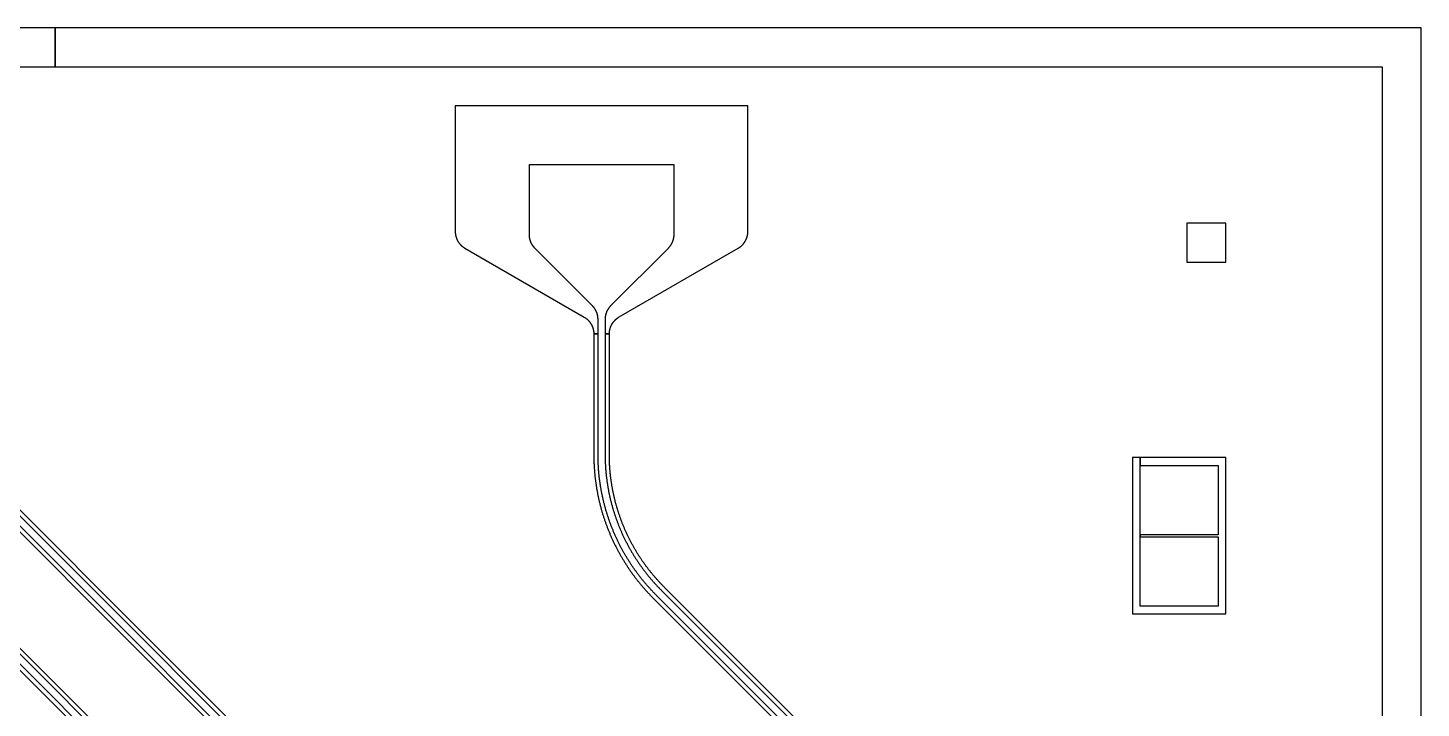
# Model space of a CAD drawing. Extents: x -3500 to 3500, y -3500 to 3500.
# Drawn here: x -70 to 3500, y 1758 to 3500 of the extents above; entities that cross this region are included whole.
import ezdxf

# ---------------------------------------------------------------- set-up
doc = ezdxf.new("R2010")
doc.units = 0

# ---------------------------------------------------------------- blocks, each defined once
blk = doc.blocks.new('DXF_TOP_Kantele_S18W11')
at = {"layer": 'Feedline'}
for points in [[(1025.05, 2978.868), (1025.054, 2978.238), (1025.066, 2977.607), (1025.086, 2976.977), (1025.114, 2976.347), (1025.149, 2975.718), (1025.193, 2975.09), (1025.245, 2974.461), (1025.304, 2973.834), (1025.372, 2973.207), (1025.447, 2972.582), (1025.531, 2971.958), (1025.621, 2971.333), (1025.72, 2970.711), (1025.827, 2970.091), (1025.942, 2969.47), (1026.064, 2968.852), (1026.195, 2968.235), (1026.333, 2967.621), (1026.479, 2967.008), (1026.632, 2966.396), (1026.793, 2965.787), (1026.962, 2965.18), (1027.138, 2964.575), (1027.323, 2963.973), (1027.515, 2963.372), (1027.713, 2962.774), (1027.92, 2962.178), (1028.135, 2961.586), (1028.357, 2960.997), (1028.586, 2960.409), (1028.822, 2959.825), (1029.066, 2959.244), (1029.318, 2958.666), (1029.576, 2958.091), (1029.841, 2957.52), (1030.115, 2956.952), (1030.395, 2956.387), (1030.682, 2955.826), (1030.976, 2955.269), (1031.277, 2954.715), (1031.586, 2954.165), (1031.9, 2953.62), (1032.223, 2953.079), (1032.552, 2952.54), (1032.887, 2952.007), (1033.229, 2951.478), (1033.578, 2950.953), (1033.933, 2950.432), (1034.296, 2949.917), (1034.664, 2949.405), (1035.039, 2948.899), (1035.42, 2948.397), (1035.807, 2947.9), (1036.202, 2947.408), (1036.602, 2946.922), (1037.007, 2946.439), (1037.42, 2945.963), (1037.838, 2945.491), (1038.262, 2945.025), (1038.692, 2944.564), (1039.127, 2944.109), (1039.569, 2943.659), (1040.016, 2943.214), (1040.469, 2942.776), (1040.926, 2942.343), (1041.39, 2941.917), (1041.859, 2941.495), (1042.333, 2941.081), (1042.812, 2940.671), (1043.297, 2940.268), (1043.787, 2939.871), (1044.281, 2939.48), (1044.781, 2939.096), (1045.285, 2938.718), (1045.794, 2938.346), (1046.307, 2937.981), (1046.825, 2937.622), (1047.348, 2937.269), (1047.874, 2936.925), (1048.406, 2936.585), (1048.941, 2936.254), (1049.482, 2935.928), (1050.025, 2935.609), (1355.025, 2759.517), (1355.57, 2759.199), (1356.111, 2758.873), (1356.648, 2758.539), (1357.18, 2758.2), (1357.708, 2757.854), (1358.231, 2757.501), (1358.751, 2757.142), (1359.265, 2756.776), (1359.775, 2756.403), (1360.28, 2756.024), (1360.781, 2755.639), (1361.276, 2755.247), (1361.767, 2754.85), (1362.252, 2754.446), (1362.733, 2754.036), (1363.207, 2753.62), (1363.678, 2753.198), (1364.142, 2752.771), (1364.601, 2752.336), (1365.054, 2751.897), (1365.502, 2751.452), (1365.945, 2751.002), (1366.381, 2750.545), (1366.812, 2750.083), (1367.236, 2749.616), (1367.656, 2749.144), (1368.069, 2748.666), (1368.475, 2748.183), (1368.876, 2747.696), (1369.271, 2747.202), (1369.66, 2746.704), (1370.041, 2746.201), (1370.417, 2745.694), (1370.786, 2745.182), (1371.149, 2744.664), (1371.505, 2744.143), (1371.855, 2743.617), (1372.197, 2743.087), (1372.533, 2742.552), (1372.863, 2742.014), (1373.186, 2741.471), (1373.501, 2740.924), (1373.811, 2740.373), (1374.112, 2739.819), (1374.407, 2739.26), (1374.695, 2738.698), (1374.975, 2738.133), (1375.249, 2737.563), (1375.515, 2736.991), (1375.774, 2736.415), (1376.026, 2735.836), (1376.27, 2735.253), (1376.507, 2734.668), (1376.737, 2734.08), (1376.959, 2733.489), (1377.174, 2732.895), (1377.381, 2732.298), (1377.581, 2731.7), (1377.773, 2731.098), (1377.958, 2730.494), (1378.134, 2729.888), (1378.303, 2729.279), (1378.465, 2728.669), (1378.619, 2728.057), (1378.765, 2727.442), (1378.903, 2726.826), (1379.034, 2726.208), (1379.156, 2725.588), (1379.271, 2724.968), (1379.378, 2724.345), (1379.477, 2723.722), (1379.569, 2723.097), (1379.653, 2722.471), (1379.728, 2721.845), (1379.796, 2721.216), (1379.855, 2720.587), (1379.907, 2719.959), (1379.951, 2719.328), (1379.986, 2718.697), (1380.014, 2718.067), (1380.034, 2717.436), (1380.046, 2716.805), (1380.05, 2716.173), (1390.95, 2716.173), (1390.95, 2753.289), (1390.946, 2753.912), (1390.934, 2754.535), (1390.915, 2755.157), (1390.888, 2755.78), (1390.853, 2756.401), (1390.81, 2757.022), (1390.76, 2757.643), (1390.702, 2758.263), (1390.636, 2758.882), (1390.562, 2759.501), (1390.481, 2760.118), (1390.393, 2760.734), (1390.296, 2761.349), (1390.191, 2761.963), (1390.079, 2762.576), (1389.96, 2763.187), (1389.832, 2763.796), (1389.697, 2764.404), (1389.555, 2765.01), (1389.406, 2765.615), (1389.248, 2766.217), (1389.083, 2766.817), (1388.911, 2767.416), (1388.731, 2768.012), (1388.543, 2768.607), (1388.349, 2769.198), (1388.147, 2769.787), (1387.938, 2770.373), (1387.715, 2770.973), (1387.497, 2771.538), (1387.266, 2772.116), (1387.028, 2772.692), (1386.782, 2773.264), (1386.529, 2773.833), (1386.27, 2774.399), (1386.003, 2774.962), (1385.729, 2775.521), (1385.449, 2776.077), (1385.162, 2776.63), (1384.867, 2777.178), (1384.566, 2777.724), (1384.258, 2778.264), (1383.943, 2778.801), (1383.619, 2779.341), (1383.293, 2779.866), (1382.959, 2780.39), (1382.618, 2780.91), (1382.271, 2781.427), (1381.917, 2781.939), (1381.556, 2782.448), (1381.19, 2782.95), (1380.817, 2783.45), (1380.438, 2783.943), (1380.046, 2784.441), (1379.653, 2784.927), (1379.264, 2785.397), (1378.854, 2785.88), (1378.452, 2786.341), (1378.037, 2786.804), (1377.616, 2787.264), (1377.19, 2787.718), (1376.757, 2788.166), (1376.32, 2788.61), (1229.61, 2935.32), (1229.171, 2935.764), (1228.738, 2936.214), (1228.31, 2936.668), (1227.889, 2937.128), (1227.474, 2937.593), (1227.063, 2938.063), (1226.66, 2938.539), (1226.261, 2939.019), (1225.869, 2939.505), (1225.479, 2940.002), (1225.103, 2940.49), (1224.73, 2940.99), (1224.362, 2941.494), (1224.001, 2942.003), (1223.647, 2942.517), (1223.298, 2943.034), (1222.957, 2943.556), (1222.622, 2944.082), (1222.292, 2944.613), (1221.971, 2945.147), (1221.656, 2945.686), (1221.346, 2946.228), (1221.045, 2946.774), (1220.75, 2947.324), (1220.458, 2947.884), (1220.181, 2948.435), (1219.907, 2948.994), (1219.64, 2949.559), (1219.379, 2950.125), (1219.126, 2950.696), (1218.88, 2951.27), (1218.642, 2951.846), (1218.409, 2952.426), (1218.185, 2953.007), (1217.968, 2953.593), (1217.759, 2954.181), (1217.557, 2954.77), (1217.361, 2955.363), (1217.173, 2955.958), (1216.993, 2956.556), (1216.821, 2957.155), (1216.656, 2957.757), (1216.498, 2958.361), (1216.347, 2958.966), (1216.205, 2959.574), (1216.07, 2960.182), (1215.942, 2960.793), (1215.823, 2961.406), (1215.711, 2962.019), (1215.606, 2962.635), (1215.509, 2963.252), (1215.419, 2963.868), (1215.338, 2964.487), (1215.264, 2965.106), (1215.198, 2965.727), (1215.14, 2966.349), (1215.09, 2966.97), (1215.047, 2967.593), (1215.012, 2968.216), (1214.985, 2968.839), (1214.966, 2969.463), (1214.954, 2970.086), (1214.95, 2970.711), (1214.95, 3150.05), (1585.05, 3150.05), (1585.05, 2970.711), (1585.046, 2970.086), (1585.034, 2969.463), (1585.015, 2968.839), (1584.988, 2968.216), (1584.953, 2967.593), (1584.91, 2966.97), (1584.86, 2966.349), (1584.802, 2965.727), (1584.736, 2965.106), (1584.662, 2964.487), (1584.581, 2963.868), (1584.491, 2963.252), (1584.394, 2962.635), (1584.289, 2962.019), (1584.177, 2961.406), (1584.058, 2960.793), (1583.93, 2960.182), (1583.795, 2959.574), (1583.653, 2958.966), (1583.502, 2958.361), (1583.344, 2957.757), (1583.179, 2957.155), (1583.007, 2956.556), (1582.827, 2955.958), (1582.639, 2955.363), (1582.443, 2954.77), (1582.241, 2954.181), (1582.032, 2953.593), (1581.815, 2953.007), (1581.591, 2952.426), (1581.358, 2951.846), (1581.12, 2951.27), (1580.874, 2950.696), (1580.621, 2950.125), (1580.36, 2949.559), (1580.093, 2948.994), (1579.819, 2948.435), (1579.539, 2947.877), (1579.25, 2947.324), (1578.955, 2946.774), (1578.654, 2946.228), (1578.344, 2945.686), (1578.029, 2945.147), (1577.708, 2944.613), (1577.378, 2944.082), (1577.043, 2943.556), (1576.702, 2943.034), (1576.347, 2942.508), (1575.999, 2942.003), (1575.638, 2941.494), (1575.27, 2940.99), (1574.897, 2940.49), (1574.516, 2939.995), (1574.13, 2939.504), (1573.739, 2939.019), (1573.34, 2938.539), (1572.937, 2938.063), (1572.526, 2937.593), (1572.111, 2937.128), (1571.69, 2936.668), (1571.262, 2936.214), (1570.829, 2935.764), (1570.39, 2935.32), (1423.68, 2788.61), (1423.243, 2788.166), (1422.81, 2787.718), (1422.384, 2787.264), (1421.951, 2786.791), (1421.548, 2786.341), (1421.139, 2785.871), (1420.729, 2785.388), (1420.339, 2784.917), (1419.947, 2784.433), (1419.562, 2783.943), (1419.183, 2783.45), (1418.81, 2782.95), (1418.444, 2782.448), (1418.083, 2781.939), (1417.729, 2781.427), (1417.377, 2780.903), (1417.041, 2780.39), (1416.706, 2779.864), (1416.378, 2779.335), (1416.051, 2778.791), (1415.742, 2778.264), (1415.434, 2777.724), (1415.133, 2777.178), (1414.838, 2776.63), (1414.551, 2776.077), (1414.271, 2775.521), (1413.997, 2774.962), (1413.73, 2774.399), (1413.471, 2773.833), (1413.218, 2773.264), (1412.972, 2772.692), (1412.734, 2772.116), (1412.503, 2771.538), (1412.279, 2770.957), (1412.062, 2770.373), (1411.853, 2769.787), (1411.651, 2769.198), (1411.457, 2768.607), (1411.269, 2768.012), (1411.089, 2767.416), (1410.917, 2766.817), (1410.752, 2766.217), (1410.594, 2765.615), (1410.445, 2765.01), (1410.303, 2764.404), (1410.168, 2763.796), (1410.04, 2763.187), (1409.921, 2762.576), (1409.809, 2761.963), (1409.704, 2761.349), (1409.607, 2760.734), (1409.519, 2760.118), (1409.438, 2759.501), (1409.364, 2758.882), (1409.298, 2758.263), (1409.24, 2757.643), (1409.19, 2757.022), (1409.147, 2756.401), (1409.112, 2755.78), (1409.085, 2755.157), (1409.066, 2754.535), (1409.054, 2753.912), (1409.05, 2753.289), (1409.05, 2716.173), (1419.95, 2716.173), (1419.954, 2716.805), (1419.966, 2717.436), (1419.986, 2718.067), (1420.014, 2718.697), (1420.049, 2719.328), (1420.093, 2719.959), (1420.145, 2720.587), (1420.204, 2721.216), (1420.272, 2721.845), (1420.347, 2722.471), (1420.431, 2723.097), (1420.523, 2723.722), (1420.622, 2724.347), (1420.729, 2724.969), (1420.844, 2725.589), (1420.967, 2726.213), (1421.098, 2726.83), (1421.237, 2727.45), (1421.384, 2728.068), (1421.535, 2728.669), (1421.697, 2729.279), (1421.866, 2729.888), (1422.042, 2730.494), (1422.227, 2731.098), (1422.419, 2731.7), (1422.619, 2732.298), (1422.826, 2732.895), (1423.041, 2733.489), (1423.263, 2734.08), (1423.493, 2734.668), (1423.73, 2735.253), (1423.974, 2735.836), (1424.226, 2736.415), (1424.485, 2736.991), (1424.751, 2737.563), (1425.025, 2738.133), (1425.305, 2738.698), (1425.593, 2739.26), (1425.888, 2739.819), (1426.189, 2740.373), (1426.502, 2740.929), (1426.817, 2741.477), (1427.137, 2742.014), (1427.467, 2742.552), (1427.803, 2743.087), (1428.149, 2743.623), (1428.495, 2744.143), (1428.851, 2744.664), (1429.214, 2745.182), (1429.583, 2745.694), (1429.959, 2746.201), (1430.34, 2746.704), (1430.729, 2747.202), (1431.124, 2747.696), (1431.525, 2748.183), (1431.931, 2748.666), (1432.344, 2749.144), (1432.764, 2749.616), (1433.188, 2750.083), (1433.619, 2750.545), (1434.055, 2751.002), (1434.498, 2751.452), (1434.946, 2751.897), (1435.399, 2752.336), (1435.858, 2752.771), (1436.322, 2753.198), (1436.793, 2753.62), (1437.267, 2754.036), (1437.748, 2754.446), (1438.233, 2754.85), (1438.724, 2755.247), (1439.219, 2755.639), (1439.72, 2756.024), (1440.225, 2756.403), (1440.741, 2756.78), (1441.249, 2757.142), (1441.769, 2757.501), (1442.292, 2757.854), (1442.82, 2758.2), (1443.352, 2758.539), (1443.889, 2758.873), (1444.43, 2759.199), (1445, 2759.532), (1749.975, 2935.609), (1750.519, 2935.928), (1751.059, 2936.254), (1751.595, 2936.586), (1752.126, 2936.925), (1752.653, 2937.27), (1753.175, 2937.622), (1753.694, 2937.981), (1754.207, 2938.347), (1754.715, 2938.718), (1755.22, 2939.096), (1755.719, 2939.481), (1756.214, 2939.871), (1756.703, 2940.269), (1757.188, 2940.671), (1757.668, 2941.081), (1758.141, 2941.496), (1758.611, 2941.917), (1759.074, 2942.344), (1759.532, 2942.776), (1759.984, 2943.215), (1760.432, 2943.659), (1760.873, 2944.109), (1761.309, 2944.565), (1761.738, 2945.025), (1762.162, 2945.492), (1762.581, 2945.963), (1762.993, 2946.44), (1763.399, 2946.922), (1763.798, 2947.409), (1764.193, 2947.9), (1764.581, 2948.398), (1764.961, 2948.899), (1765.337, 2949.406), (1765.704, 2949.917), (1766.067, 2950.433), (1766.423, 2950.953), (1766.771, 2951.479), (1767.113, 2952.007), (1767.449, 2952.541), (1767.777, 2953.079), (1768.1, 2953.621), (1768.415, 2954.166), (1768.723, 2954.715), (1769.024, 2955.27), (1769.319, 2955.826), (1769.605, 2956.388), (1769.885, 2956.952), (1770.159, 2957.521), (1770.425, 2958.092), (1770.682, 2958.666), (1770.934, 2959.245), (1771.178, 2959.825), (1771.415, 2960.41), (1771.643, 2960.997), (1771.865, 2961.587), (1772.08, 2962.179), (1772.287, 2962.774), (1772.486, 2963.373), (1772.677, 2963.973), (1772.862, 2964.576), (1773.038, 2965.181), (1773.207, 2965.787), (1773.369, 2966.397), (1773.521, 2967.008), (1773.667, 2967.622), (1773.805, 2968.236), (1773.936, 2968.852), (1774.058, 2969.471), (1774.173, 2970.091), (1774.28, 2970.711), (1774.379, 2971.334), (1774.47, 2971.958), (1774.553, 2972.583), (1774.628, 2973.208), (1774.696, 2973.834), (1774.755, 2974.462), (1774.807, 2975.09), (1774.851, 2975.718), (1774.886, 2976.348), (1774.914, 2976.977), (1774.934, 2977.608), (1774.946, 2978.239), (1774.95, 2978.868), (1774.95, 3299.95), (1025.05, 3299.95)], [(2900.05, 2900.05), (2999.95, 2900.05), (2999.95, 2999.95), (2900.05, 2999.95)], [(-827.48, 2591.927), (2531.913, -767.466), (2560.126, -739.253), (-799.267, 2620.14), (-806.974, 2612.433), (2551.783, -746.324), (2538.984, -759.123), (-819.773, 2599.634)], [(-473.927, 2591.927), (2531.913, -413.913), (2560.126, -385.7), (-445.713, 2620.14), (-453.421, 2612.433), (2551.783, -392.771), (2538.984, -405.57), (-466.22, 2599.634)], [(2760.05, 1999.353), (2999.95, 1999.353), (2999.95, 2399.253), (2779.95, 2399.253), (2779.95, 2379.353), (2980.05, 2379.353), (2980.05, 2201.753), (2779.95, 2201.753), (2779.95, 2196.853), (2980.05, 2196.853), (2980.05, 2019.253), (2779.95, 2019.253), (2779.95, 2399.253), (2760.05, 2399.253)]]:
    blk.add_lwpolyline(points, close=True, dxfattribs=at)
for points in [[(2497.154, 1090.048), (1540.048, 2047.154), (1538.63, 2048.578), (1537.217, 2050.007), (1535.81, 2051.441), (1534.41, 2052.881), (1533.015, 2054.327), (1531.602, 2055.803), (1530.242, 2057.235), (1528.864, 2058.697), (1527.491, 2060.164), (1526.124, 2061.639), (1524.759, 2063.121), (1523.41, 2064.599), (1522.061, 2066.088), (1520.718, 2067.583), (1519.381, 2069.082), (1518.049, 2070.587), (1516.724, 2072.097), (1515.405, 2073.612), (1514.071, 2075.157), (1512.785, 2076.659), (1511.484, 2078.189), (1510.189, 2079.725), (1508.859, 2081.315), (1507.616, 2082.812), (1506.329, 2084.376), (1505.069, 2085.919), (1503.804, 2087.481), (1502.546, 2089.047), (1501.294, 2090.618), (1500.041, 2092.202), (1498.809, 2093.774), (1497.574, 2095.36), (1496.347, 2096.952), (1495.126, 2098.547), (1493.912, 2100.147), (1492.684, 2101.779), (1491.502, 2103.362), (1490.306, 2104.976), (1489.117, 2106.595), (1487.934, 2108.22), (1486.757, 2109.849), (1485.567, 2111.51), (1484.424, 2113.121), (1483.267, 2114.762), (1482.116, 2116.409), (1480.972, 2118.061), (1479.811, 2119.752), (1478.704, 2121.377), (1477.58, 2123.042), (1476.461, 2124.711), (1475.35, 2126.385), (1474.241, 2128.072), (1473.148, 2129.746), (1472.056, 2131.433), (1470.972, 2133.124), (1469.894, 2134.819), (1468.823, 2136.518), (1467.758, 2138.223), (1466.7, 2139.931), (1465.617, 2141.696), (1464.598, 2143.37), (1463.567, 2145.079), (1462.536, 2146.804), (1461.505, 2148.544), (1460.495, 2150.266), (1459.485, 2152.002), (1458.482, 2153.742), (1457.486, 2155.487), (1456.495, 2157.235), (1455.508, 2158.995), (1454.537, 2160.744), (1453.568, 2162.504), (1452.606, 2164.268), (1451.651, 2166.035), (1450.686, 2167.838), (1449.763, 2169.582), (1448.829, 2171.361), (1447.902, 2173.143), (1446.982, 2174.929), (1446.068, 2176.719), (1445.163, 2178.513), (1444.264, 2180.31), (1443.372, 2182.112), (1442.488, 2183.914), (1441.6, 2185.744), (1440.735, 2187.545), (1439.878, 2189.347), (1439.022, 2191.164), (1438.174, 2192.985), (1437.332, 2194.809), (1436.497, 2196.637), (1435.67, 2198.469), (1434.85, 2200.303), (1434.038, 2202.14), (1433.225, 2203.999), (1432.435, 2205.824), (1431.644, 2207.671), (1430.861, 2209.521), (1430.085, 2211.374), (1429.316, 2213.23), (1428.554, 2215.089), (1427.8, 2216.951), (1427.054, 2218.817), (1426.313, 2220.685), (1425.573, 2222.577), (1424.837, 2224.481), (1424.139, 2226.306), (1423.43, 2228.185), (1422.727, 2230.068), (1422.032, 2231.953), (1421.345, 2233.841), (1420.665, 2235.731), (1419.986, 2237.641), (1419.327, 2239.521), (1418.67, 2241.419), (1418.019, 2243.32), (1417.377, 2245.223), (1416.739, 2247.136), (1416.11, 2249.047), (1415.493, 2250.949), (1414.881, 2252.862), (1414.271, 2254.796), (1413.678, 2256.696), (1413.089, 2258.616), (1412.503, 2260.552), (1411.932, 2262.465), (1411.365, 2264.392), (1410.805, 2266.322), (1410.254, 2268.253), (1409.704, 2270.204), (1409.173, 2272.124), (1408.644, 2274.062), (1408.123, 2276.002), (1407.609, 2277.944), (1407.103, 2279.889), (1406.605, 2281.835), (1406.114, 2283.783), (1405.631, 2285.733), (1405.151, 2287.706), (1404.688, 2289.639), (1404.229, 2291.595), (1403.777, 2293.553), (1403.332, 2295.512), (1402.896, 2297.473), (1402.467, 2299.435), (1402.046, 2301.401), (1401.633, 2303.367), (1401.227, 2305.334), (1400.83, 2307.303), (1400.44, 2309.274), (1400.057, 2311.247), (1399.683, 2313.221), (1399.316, 2315.196), (1398.958, 2317.173), (1398.607, 2319.151), (1398.263, 2321.131), (1397.928, 2323.112), (1397.6, 2325.094), (1397.281, 2327.077), (1396.969, 2329.061), (1396.665, 2331.048), (1396.368, 2333.035), (1396.08, 2335.023), (1395.798, 2337.012), (1395.526, 2339.003), (1395.261, 2340.995), (1395.004, 2342.987), (1394.755, 2344.981), (1394.514, 2346.975), (1394.28, 2348.97), (1394.055, 2350.966), (1393.837, 2352.965), (1393.627, 2354.962), (1393.426, 2356.961), (1393.232, 2358.961), (1393.046, 2360.961), (1392.867, 2362.963), (1392.697, 2364.965), (1392.535, 2366.967), (1392.38, 2368.97), (1392.234, 2370.973), (1392.095, 2372.978), (1391.965, 2374.983), (1391.842, 2376.988), (1391.727, 2378.994), (1391.62, 2381), (1391.521, 2383.007), (1391.43, 2385.014), (1391.346, 2387.021), (1391.271, 2389.029), (1391.204, 2391.036), (1391.144, 2393.045), (1391.093, 2395.054), (1391.049, 2397.062), (1391.013, 2399.071), (1390.986, 2401.079), (1390.966, 2403.089), (1390.954, 2405.098), (1390.95, 2407.107), (1390.95, 2716.173), (1380.05, 2716.173), (1380.05, 2407.107), (1380.054, 2405.075), (1380.066, 2403.043), (1380.086, 2401.012), (1380.114, 2398.981), (1380.149, 2396.949), (1380.193, 2394.918), (1380.245, 2392.886), (1380.304, 2390.855), (1380.372, 2388.826), (1380.447, 2386.795), (1380.53, 2384.765), (1380.622, 2382.735), (1380.721, 2380.706), (1380.828, 2378.678), (1380.943, 2376.649), (1381.066, 2374.621), (1381.197, 2372.593), (1381.336, 2370.566), (1381.482, 2368.541), (1381.637, 2366.515), (1381.8, 2364.489), (1381.97, 2362.465), (1382.149, 2360.441), (1382.335, 2358.418), (1382.529, 2356.396), (1382.731, 2354.374), (1382.941, 2352.353), (1383.159, 2350.333), (1383.386, 2348.305), (1383.622, 2346.265), (1383.86, 2344.279), (1384.11, 2342.262), (1384.367, 2340.247), (1384.632, 2338.233), (1384.905, 2336.22), (1385.186, 2334.207), (1385.474, 2332.196), (1385.771, 2330.186), (1386.075, 2328.177), (1386.388, 2326.17), (1386.708, 2324.164), (1387.036, 2322.159), (1387.372, 2320.155), (1387.721, 2318.118), (1388.067, 2316.152), (1388.426, 2314.152), (1388.794, 2312.154), (1389.168, 2310.157), (1389.555, 2308.14), (1389.942, 2306.168), (1390.34, 2304.176), (1390.746, 2302.185), (1391.16, 2300.195), (1391.582, 2298.208), (1392.011, 2296.223), (1392.448, 2294.239), (1392.893, 2292.256), (1393.346, 2290.275), (1393.807, 2288.296), (1394.28, 2286.296), (1394.755, 2284.325), (1395.234, 2282.371), (1395.725, 2280.4), (1396.223, 2278.43), (1396.73, 2276.462), (1397.245, 2274.498), (1397.767, 2272.534), (1398.296, 2270.572), (1398.834, 2268.613), (1399.379, 2266.655), (1399.931, 2264.701), (1400.492, 2262.748), (1401.06, 2260.797), (1401.635, 2258.848), (1402.218, 2256.902), (1402.809, 2254.959), (1403.408, 2253.017), (1404.013, 2251.078), (1404.627, 2249.141), (1405.253, 2247.191), (1405.877, 2245.274), (1406.512, 2243.345), (1407.156, 2241.418), (1407.807, 2239.493), (1408.466, 2237.571), (1409.132, 2235.652), (1409.809, 2233.727), (1410.487, 2231.821), (1411.176, 2229.91), (1411.872, 2228.001), (1412.575, 2226.095), (1413.287, 2224.192), (1414.005, 2222.292), (1414.731, 2220.394), (1415.464, 2218.499), (1416.208, 2216.6), (1416.952, 2214.718), (1417.708, 2212.833), (1418.471, 2210.95), (1419.241, 2209.069), (1420.018, 2207.192), (1420.803, 2205.318), (1421.595, 2203.447), (1422.395, 2201.58), (1423.202, 2199.715), (1424.02, 2197.844), (1424.837, 2195.995), (1425.679, 2194.112), (1426.502, 2192.289), (1427.349, 2190.43), (1428.194, 2188.595), (1429.052, 2186.753), (1429.916, 2184.914), (1430.788, 2183.079), (1431.667, 2181.248), (1432.553, 2179.419), (1433.447, 2177.594), (1434.347, 2175.773), (1435.255, 2173.955), (1436.181, 2172.117), (1437.091, 2170.331), (1438.019, 2168.524), (1438.955, 2166.72), (1439.898, 2164.92), (1440.848, 2163.124), (1441.805, 2161.333), (1442.774, 2159.535), (1443.739, 2157.759), (1444.717, 2155.978), (1445.702, 2154.201), (1446.694, 2152.427), (1447.693, 2150.659), (1448.697, 2148.893), (1449.723, 2147.11), (1450.729, 2145.374), (1451.755, 2143.62), (1452.788, 2141.871), (1453.828, 2140.126), (1454.875, 2138.385), (1455.929, 2136.647), (1456.989, 2134.914), (1458.056, 2133.185), (1459.129, 2131.46), (1460.209, 2129.74), (1461.297, 2128.024), (1462.391, 2126.311), (1463.491, 2124.603), (1464.604, 2122.891), (1465.734, 2121.168), (1466.833, 2119.507), (1467.96, 2117.816), (1469.093, 2116.13), (1470.233, 2114.448), (1471.38, 2112.771), (1472.534, 2111.098), (1473.694, 2109.431), (1474.86, 2107.767), (1476.033, 2106.108), (1477.213, 2104.454), (1478.399, 2102.804), (1479.59, 2101.159), (1480.789, 2099.518), (1481.994, 2097.883), (1483.206, 2096.252), (1484.424, 2094.626), (1485.668, 2092.978), (1486.879, 2091.387), (1488.116, 2089.775), (1489.359, 2088.169), (1490.607, 2086.567), (1491.863, 2084.97), (1493.125, 2083.377), (1494.393, 2081.79), (1495.667, 2080.207), (1496.948, 2078.631), (1498.235, 2077.058), (1499.528, 2075.49), (1500.826, 2073.928), (1502.131, 2072.371), (1503.442, 2070.818), (1504.759, 2069.271), (1506.082, 2067.73), (1507.417, 2066.187), (1508.769, 2064.636), (1510.088, 2063.136), (1511.446, 2061.602), (1512.787, 2060.099), (1514.167, 2058.565), (1515.511, 2057.084), (1516.882, 2055.584), (1518.269, 2054.077), (1519.641, 2052.601), (1521.029, 2051.117), (1522.422, 2049.639), (1523.822, 2048.166), (1525.227, 2046.7), (1526.642, 2045.235), (1528.056, 2043.782), (1529.478, 2042.331), (1530.907, 2040.886), (1532.339, 2039.446), (2489.446, 1082.339)], [(2517.661, 1110.554), (1560.554, 2067.661), (1559.175, 2069.045), (1557.802, 2070.434), (1556.435, 2071.829), (1555.073, 2073.23), (1553.717, 2074.636), (1552.367, 2076.049), (1551.023, 2077.466), (1549.685, 2078.889), (1548.351, 2080.317), (1547.024, 2081.751), (1545.704, 2083.19), (1544.388, 2084.634), (1543.079, 2086.085), (1541.769, 2087.548), (1540.479, 2089), (1539.186, 2090.465), (1537.901, 2091.936), (1536.621, 2093.412), (1535.348, 2094.893), (1534.081, 2096.381), (1532.819, 2097.872), (1531.564, 2099.369), (1530.314, 2100.871), (1529.071, 2102.377), (1527.834, 2103.889), (1526.595, 2105.416), (1525.379, 2106.929), (1524.161, 2108.456), (1522.948, 2109.987), (1521.743, 2111.524), (1520.542, 2113.066), (1519.349, 2114.613), (1518.162, 2116.164), (1516.976, 2117.727), (1515.807, 2119.281), (1514.639, 2120.847), (1513.477, 2122.417), (1512.315, 2124.002), (1511.173, 2125.573), (1510.03, 2127.158), (1508.859, 2128.797), (1507.764, 2130.341), (1506.642, 2131.939), (1505.525, 2133.542), (1504.415, 2135.15), (1503.312, 2136.762), (1502.215, 2138.378), (1501.124, 2139.999), (1500.041, 2141.624), (1498.964, 2143.255), (1497.893, 2144.889), (1496.83, 2146.527), (1495.773, 2148.17), (1494.722, 2149.817), (1493.679, 2151.468), (1492.615, 2153.169), (1491.611, 2154.784), (1490.568, 2156.481), (1489.571, 2158.116), (1488.561, 2159.788), (1487.558, 2161.464), (1486.562, 2163.146), (1485.567, 2164.839), (1484.591, 2166.518), (1483.615, 2168.21), (1482.647, 2169.907), (1481.684, 2171.607), (1480.729, 2173.312), (1479.767, 2175.045), (1478.835, 2176.742), (1477.906, 2178.447), (1476.98, 2180.167), (1476.06, 2181.891), (1475.147, 2183.618), (1474.241, 2185.348), (1473.342, 2187.082), (1472.449, 2188.82), (1471.565, 2190.562), (1470.687, 2192.308), (1469.817, 2194.057), (1468.953, 2195.809), (1468.097, 2197.564), (1467.248, 2199.324), (1466.406, 2201.087), (1465.572, 2202.853), (1464.744, 2204.623), (1463.924, 2206.395), (1463.11, 2208.171), (1462.304, 2209.951), (1461.505, 2211.734), (1460.714, 2213.52), (1459.93, 2215.309), (1459.153, 2217.101), (1458.384, 2218.897), (1457.621, 2220.696), (1456.866, 2222.498), (1456.119, 2224.302), (1455.379, 2226.11), (1454.646, 2227.921), (1453.921, 2229.735), (1453.202, 2231.552), (1452.491, 2233.371), (1451.788, 2235.194), (1451.092, 2237.019), (1450.404, 2238.847), (1449.71, 2240.714), (1449.049, 2242.512), (1448.383, 2244.349), (1447.725, 2246.188), (1447.067, 2248.049), (1446.43, 2249.874), (1445.794, 2251.721), (1445.163, 2253.578), (1444.545, 2255.423), (1443.931, 2257.277), (1443.324, 2259.135), (1442.725, 2260.999), (1442.135, 2262.856), (1441.552, 2264.721), (1440.977, 2266.587), (1440.409, 2268.457), (1439.848, 2270.328), (1439.295, 2272.202), (1438.75, 2274.078), (1438.209, 2275.97), (1437.683, 2277.837), (1437.161, 2279.719), (1436.646, 2281.603), (1436.124, 2283.549), (1435.64, 2285.378), (1435.149, 2287.27), (1434.665, 2289.162), (1434.188, 2291.057), (1433.72, 2292.953), (1433.259, 2294.851), (1432.801, 2296.774), (1432.361, 2298.654), (1431.924, 2300.558), (1431.494, 2302.463), (1431.072, 2304.37), (1430.658, 2306.279), (1430.251, 2308.191), (1429.853, 2310.103), (1429.462, 2312.017), (1429.079, 2313.932), (1428.704, 2315.849), (1428.336, 2317.769), (1427.977, 2319.689), (1427.625, 2321.61), (1427.281, 2323.533), (1426.945, 2325.458), (1426.617, 2327.384), (1426.294, 2329.319), (1425.983, 2331.239), (1425.674, 2333.201), (1425.382, 2335.099), (1425.093, 2337.031), (1424.811, 2338.964), (1424.537, 2340.899), (1424.272, 2342.838), (1424.014, 2344.77), (1423.764, 2346.708), (1423.523, 2348.647), (1423.289, 2350.586), (1423.063, 2352.526), (1422.844, 2354.468), (1422.634, 2356.41), (1422.432, 2358.353), (1422.237, 2360.297), (1422.051, 2362.241), (1421.872, 2364.187), (1421.702, 2366.133), (1421.539, 2368.079), (1421.381, 2370.063), (1421.235, 2372), (1421.097, 2373.938), (1420.966, 2375.89), (1420.844, 2377.825), (1420.729, 2379.778), (1420.621, 2381.747), (1420.522, 2383.674), (1420.431, 2385.625), (1420.347, 2387.577), (1420.272, 2389.529), (1420.204, 2391.481), (1420.145, 2393.434), (1420.093, 2395.387), (1420.049, 2397.34), (1420.014, 2399.293), (1419.986, 2401.246), (1419.966, 2403.2), (1419.954, 2405.153), (1419.95, 2407.107), (1419.95, 2716.173), (1409.05, 2716.173), (1409.05, 2407.107), (1409.054, 2405.129), (1409.066, 2403.152), (1409.086, 2401.175), (1409.114, 2399.198), (1409.15, 2397.22), (1409.193, 2395.243), (1409.245, 2393.266), (1409.305, 2391.291), (1409.373, 2389.314), (1409.448, 2387.338), (1409.532, 2385.362), (1409.623, 2383.387), (1409.723, 2381.413), (1409.83, 2379.438), (1409.946, 2377.464), (1410.069, 2375.49), (1410.201, 2373.517), (1410.34, 2371.545), (1410.487, 2369.57), (1410.642, 2367.602), (1410.805, 2365.63), (1410.976, 2363.661), (1411.155, 2361.692), (1411.342, 2359.723), (1411.537, 2357.755), (1411.74, 2355.788), (1411.95, 2353.822), (1412.169, 2351.857), (1412.396, 2349.893), (1412.63, 2347.929), (1412.872, 2345.967), (1413.122, 2344.005), (1413.381, 2342.045), (1413.647, 2340.086), (1413.921, 2338.127), (1414.201, 2336.17), (1414.491, 2334.213), (1414.789, 2332.259), (1415.094, 2330.305), (1415.407, 2328.353), (1415.728, 2326.402), (1416.063, 2324.417), (1416.394, 2322.504), (1416.742, 2320.543), (1417.092, 2318.611), (1417.452, 2316.666), (1417.82, 2314.723), (1418.196, 2312.783), (1418.58, 2310.843), (1418.972, 2308.904), (1419.371, 2306.967), (1419.779, 2305.032), (1420.204, 2303.052), (1420.622, 2301.14), (1421.047, 2299.238), (1421.485, 2297.309), (1421.932, 2295.383), (1422.395, 2293.42), (1422.847, 2291.536), (1423.317, 2289.615), (1423.793, 2287.696), (1424.278, 2285.778), (1424.77, 2283.864), (1425.27, 2281.951), (1425.778, 2280.04), (1426.296, 2278.125), (1426.817, 2276.223), (1427.349, 2274.319), (1427.887, 2272.417), (1428.434, 2270.516), (1428.988, 2268.618), (1429.559, 2266.688), (1430.119, 2264.829), (1430.707, 2262.9), (1431.28, 2261.048), (1431.872, 2259.161), (1432.472, 2257.276), (1433.079, 2255.394), (1433.693, 2253.516), (1434.316, 2251.639), (1434.946, 2249.764), (1435.583, 2247.892), (1436.235, 2246.003), (1436.881, 2244.157), (1437.541, 2242.293), (1438.213, 2240.42), (1438.884, 2238.573), (1439.566, 2236.717), (1440.256, 2234.864), (1440.954, 2233.014), (1441.659, 2231.166), (1442.371, 2229.321), (1443.091, 2227.479), (1443.818, 2225.64), (1444.552, 2223.805), (1445.294, 2221.972), (1446.044, 2220.142), (1446.8, 2218.315), (1447.565, 2216.491), (1448.336, 2214.671), (1449.115, 2212.853), (1449.901, 2211.039), (1450.703, 2209.207), (1451.495, 2207.419), (1452.303, 2205.615), (1453.118, 2203.813), (1453.94, 2202.015), (1454.77, 2200.22), (1455.607, 2198.428), (1456.451, 2196.64), (1457.302, 2194.856), (1458.161, 2193.074), (1459.026, 2191.296), (1459.899, 2189.522), (1460.779, 2187.751), (1461.667, 2185.984), (1462.561, 2184.22), (1463.461, 2182.46), (1464.37, 2180.704), (1465.285, 2178.951), (1466.208, 2177.201), (1467.137, 2175.457), (1468.097, 2173.673), (1469.017, 2171.977), (1469.968, 2170.243), (1470.926, 2168.513), (1471.89, 2166.787), (1472.862, 2165.065), (1473.839, 2163.346), (1474.825, 2161.632), (1475.817, 2159.921), (1476.816, 2158.214), (1477.822, 2156.513), (1478.84, 2154.805), (1479.868, 2153.097), (1480.881, 2151.43), (1481.914, 2149.743), (1482.953, 2148.061), (1484, 2146.385), (1485.054, 2144.711), (1486.114, 2143.042), (1487.181, 2141.377), (1488.255, 2139.716), (1489.335, 2138.06), (1490.422, 2136.409), (1491.516, 2134.761), (1492.615, 2133.118), (1493.722, 2131.479), (1494.836, 2129.845), (1495.956, 2128.215), (1497.083, 2126.591), (1498.235, 2124.943), (1499.356, 2123.354), (1500.502, 2121.742), (1501.654, 2120.135), (1502.813, 2118.533), (1503.978, 2116.937), (1505.15, 2115.344), (1506.339, 2113.742), (1507.531, 2112.149), (1508.747, 2110.539), (1509.902, 2109.02), (1511.106, 2107.452), (1512.322, 2105.88), (1513.563, 2104.29), (1514.755, 2102.775), (1515.984, 2101.225), (1517.219, 2099.681), (1518.46, 2098.141), (1519.708, 2096.608), (1520.962, 2095.079), (1522.221, 2093.555), (1523.487, 2092.035), (1524.764, 2090.515), (1526.037, 2089.012), (1527.322, 2087.51), (1528.612, 2086.011), (1529.908, 2084.518), (1531.211, 2083.029), (1532.518, 2081.547), (1533.833, 2080.069), (1535.153, 2078.597), (1536.479, 2077.131), (1537.811, 2075.669), (1539.186, 2074.173), (1540.516, 2072.737), (1541.849, 2071.31), (1543.197, 2069.877), (1544.559, 2068.442), (1545.926, 2067.014), (1547.298, 2065.591), (1548.677, 2064.173), (1550.061, 2062.76), (1551.45, 2061.354), (1552.846, 2059.952), (2510.019, 1102.779)]]:
    blk.add_lwpolyline(points, dxfattribs=at)
blk = doc.blocks.new('DXF_TOP_Kantele_S18W111')
at = {"layer": 'Nb_GroundP'}
for points in [[(-3500, 0), (-3400, 0), (-3400, 3400), (0, 3400), (0, 3500), (-3500, 3500)], [(0, 3400), (3400, 3400), (3400, 0), (3500, 0), (3500, 3500), (0, 3500)]]:
    blk.add_lwpolyline(points, close=True, dxfattribs=at)
blk = doc.blocks.new('BEAMER_TopCell')
for name in ['DXF_TOP_Kantele_S18W111', 'DXF_TOP_Kantele_S18W11']:
    blk.add_blockref(name, (0, 0))

msp = doc.modelspace()

# ---------------------------------------------------------------- block references
msp.add_blockref('BEAMER_TopCell', (0, 0))

doc.saveas('drawing.dxf')
